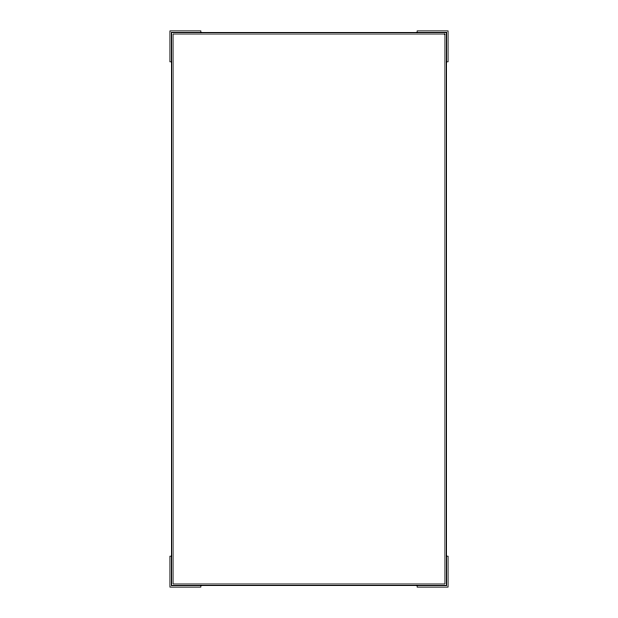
<?xml version="1.0" encoding="UTF-8"?>
<svg xmlns="http://www.w3.org/2000/svg" width="618" height="618" viewBox="0 0 618 618"><rect width="100%" height="100%" fill="white"/><g stroke="black" fill="none" stroke-linecap="round" stroke-linejoin="round"><path stroke-width="0.93" d="M171.495 61.8L169.95 61.8L169.95 30.9L200.85 30.9L200.85 32.445M446.505 61.8L448.05 61.8L448.05 30.9L417.15 30.9L417.15 32.445M171.495 556.2L169.95 556.2L169.95 587.1L200.85 587.1L200.85 585.555M446.505 556.2L448.05 556.2L448.05 587.1L417.15 587.1L417.15 585.555M446.505 32.445L171.495 32.445L171.495 585.555L446.505 585.555L446.505 32.445M444.96 33.99L173.04 33.99L173.04 584.01L444.96 584.01L444.96 33.99"/></g></svg>
